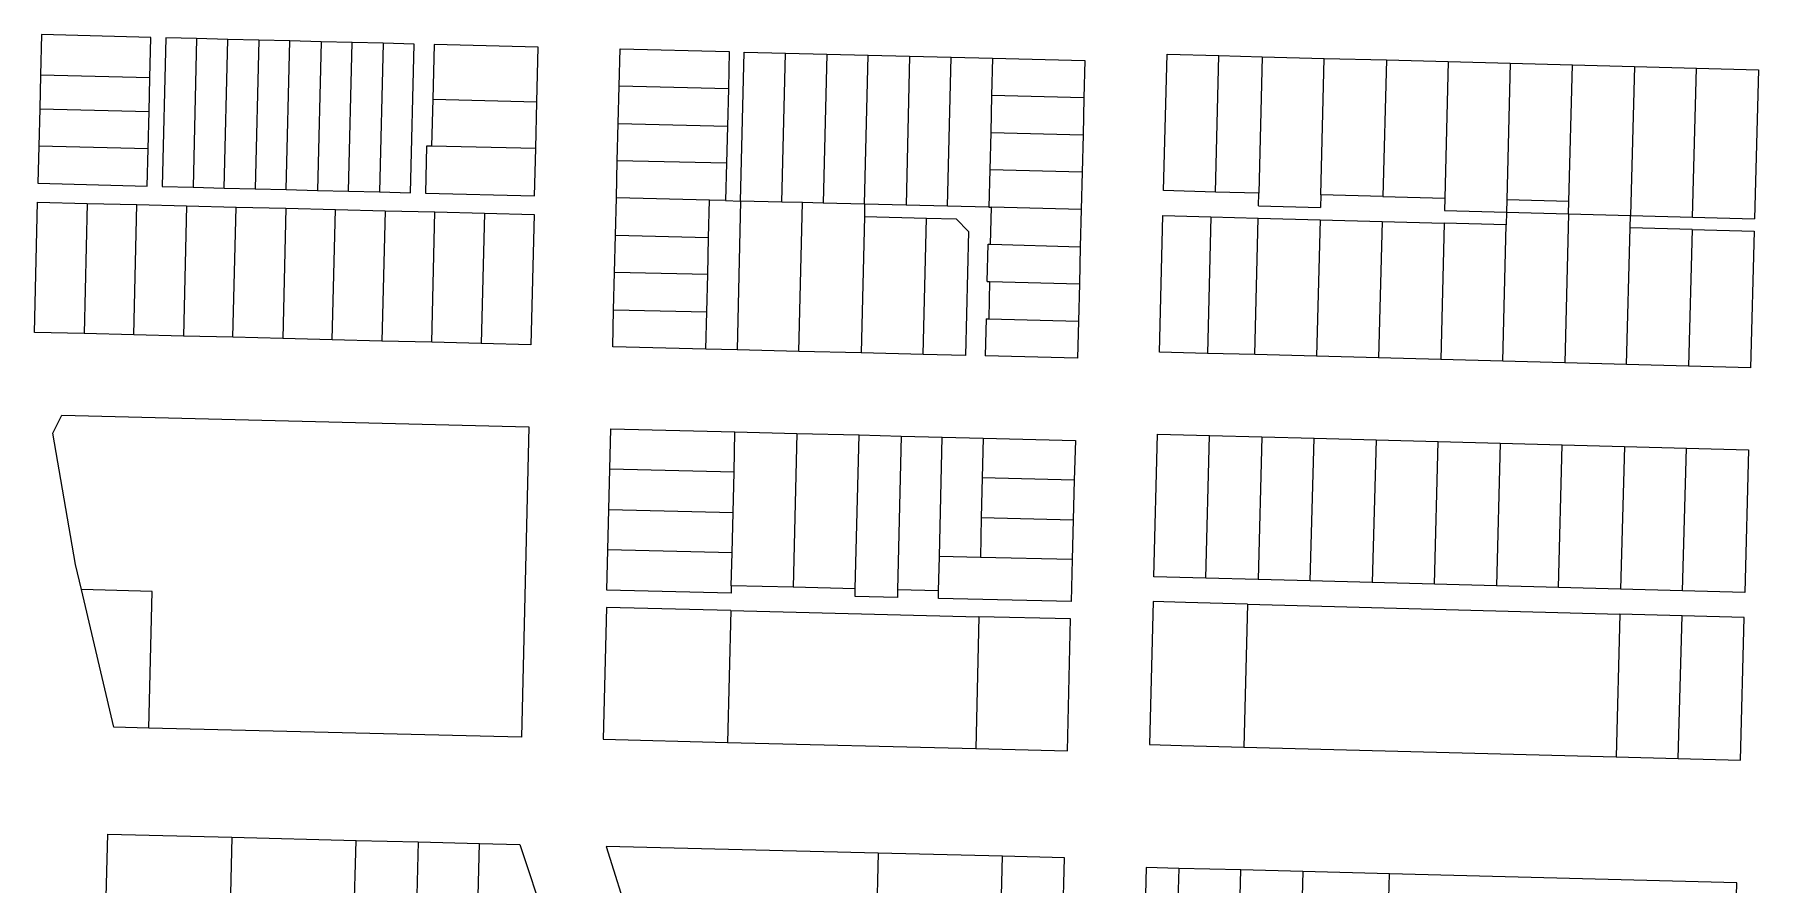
# Model space of a CAD drawing. Header units: inches. Extents: x 486468 to 494399, y 5455955 to 5460553.
# Drawn here: x 487756.2 to 488179.1, y 5456799.3 to 5457007.8 of the extents above; entities that cross this region are included whole.
import ezdxf

# ---------------------------------------------------------------- set-up
doc = ezdxf.new("R2010")
doc.units = ezdxf.units.IN
doc.header["$MEASUREMENT"] = 0
doc.layers.add('ParcelLines', color=10, linetype='Continuous')

msp = doc.modelspace()

# ---------------------------------------------------------------- linework, layer by layer
at = {"layer": 'ParcelLines', "color": 1}
for p, q in [((487757.931, 5457007.767), (487757.681, 5456997.817)), ((487784.731, 5457007.067), (487757.931, 5457007.767)), ((487784.481, 5456997.117), (487784.731, 5457007.067)), ((487788.381, 5457006.967), (487787.481, 5456970.468)), ((487795.931, 5457006.777), (487788.381, 5457006.967)), ((487795.931, 5457006.777), (487795.08, 5456970.288)), ((487803.581, 5457006.578), (487795.931, 5457006.777)), ((487802.68, 5456970.099), (487803.581, 5457006.578)), ((487811.18, 5457006.389), (487803.581, 5457006.578)), ((487811.18, 5457006.389), (487810.33, 5456969.909)), ((487818.83, 5457006.199), (487811.18, 5457006.389)), ((487817.93, 5456969.719), (487818.83, 5457006.199)), ((487826.48, 5457005.999), (487818.83, 5457006.199)), ((487826.48, 5457005.999), (487825.58, 5456969.529)), ((487834.08, 5457005.809), (487826.48, 5457005.999)), ((487833.18, 5456969.349), (487834.08, 5457005.809)), ((487841.73, 5457005.609), (487834.08, 5457005.809)), ((487841.73, 5457005.609), (487840.83, 5456969.159)), ((487849.33, 5457005.419), (487841.73, 5457005.609)), ((487848.43, 5456968.969), (487849.33, 5457005.419)), ((487854.203, 5457005.289), (487853.872, 5456991.889)), ((487879.78, 5457004.669), (487854.203, 5457005.289)), ((487879.45, 5456991.269), (487879.78, 5457004.669)), ((487899.6, 5456995.069), (487899.83, 5457004.219)), ((487899.83, 5457004.219), (487926.63, 5457003.57)), ((487926.63, 5457003.57), (487926.4, 5456994.42)), ((487929.38, 5456966.92), (487930.28, 5457003.47)), ((487930.28, 5457003.47), (487940.43, 5457003.22)), ((487939.53, 5456966.67), (487940.43, 5457003.22)), ((487940.43, 5457003.22), (487950.58, 5457002.97)), ((487950.58, 5457002.97), (487949.68, 5456966.42)), ((487950.58, 5457002.97), (487960.73, 5457002.72)), ((487959.829, 5456966.17), (487960.73, 5457002.72)), ((487960.73, 5457002.72), (487970.88, 5457002.47)), ((487970.88, 5457002.47), (487970.029, 5456965.92)), ((487970.88, 5457002.47), (487981.029, 5457002.22)), ((487980.179, 5456965.67), (487981.029, 5457002.22)), ((487981.029, 5457002.22), (487991.179, 5457001.97)), ((487991.179, 5457001.97), (487990.969, 5456992.82)), ((487991.179, 5457001.97), (488013.879, 5457001.42)), ((488033.18, 5456969.47), (488034.029, 5457002.921)), ((488034.029, 5457002.921), (488046.729, 5457002.591)), ((488045.88, 5456969.121), (488046.729, 5457002.591)), ((488046.729, 5457002.591), (488057.379, 5457002.311)), ((488057.379, 5457002.311), (488056.53, 5456968.821)), ((488057.379, 5457002.311), (488072.579, 5457001.911)), ((488071.78, 5456968.421), (488072.579, 5457001.911)), ((488072.579, 5457001.911), (488087.829, 5457001.511)), ((487757.681, 5456997.817), (487757.481, 5456989.567)), ((487784.481, 5456997.117), (487757.681, 5456997.817)), ((488013.879, 5457001.42), (488013.649, 5456992.27)), ((488087.829, 5457001.511), (488086.98, 5456968.021)), ((488087.829, 5457001.511), (488103.029, 5457001.111)), ((488103.029, 5457001.111), (488102.18, 5456967.621)), ((488103.029, 5457001.111), (488118.229, 5457000.711)), ((488118.229, 5457000.711), (488117.38, 5456967.221)), ((488118.229, 5457000.711), (488133.479, 5457000.321)), ((488132.58, 5456966.821), (488133.479, 5457000.321)), ((488133.479, 5457000.321), (488148.678, 5456999.921)), ((488148.678, 5456999.921), (488147.73, 5456963.372)), ((488148.678, 5456999.921), (488163.878, 5456999.523)), ((488162.929, 5456962.973), (488163.878, 5456999.523)), ((488163.878, 5456999.523), (488179.128, 5456999.123)), ((488179.128, 5456999.123), (488178.179, 5456962.573)), ((487784.281, 5456988.868), (487784.481, 5456997.117)), ((487899.38, 5456985.969), (487899.6, 5456995.069)), ((487926.4, 5456994.42), (487899.6, 5456995.069)), ((487926.4, 5456994.42), (487926.18, 5456985.27)), ((487757.481, 5456989.567), (487757.261, 5456980.417)), ((487757.481, 5456989.567), (487784.281, 5456988.868)), ((487853.872, 5456991.889), (487853.58, 5456980.389)), ((487853.872, 5456991.889), (487879.45, 5456991.269)), ((487879.17, 5456979.769), (487879.45, 5456991.269)), ((487990.969, 5456992.82), (487990.759, 5456983.72)), ((488013.649, 5456992.27), (487990.969, 5456992.82)), ((488013.649, 5456992.27), (488013.429, 5456983.12)), ((487784.061, 5456979.718), (487784.281, 5456988.868)), ((487899.16, 5456976.819), (487899.38, 5456985.969)), ((487899.38, 5456985.969), (487926.18, 5456985.27)), ((487926.18, 5456985.27), (487925.96, 5456976.17)), ((487990.759, 5456983.72), (487990.539, 5456974.57)), ((487990.759, 5456983.72), (488013.429, 5456983.12)), ((488013.429, 5456983.12), (488013.199, 5456974.02)), ((487757.261, 5456980.417), (487757.031, 5456971.268)), ((487784.061, 5456979.718), (487757.261, 5456980.417)), ((487783.831, 5456970.568), (487784.061, 5456979.718)), ((487852.38, 5456980.419), (487852.08, 5456968.869)), ((487853.58, 5456980.389), (487852.38, 5456980.419)), ((487879.17, 5456979.769), (487853.58, 5456980.389)), ((487878.88, 5456968.219), (487879.17, 5456979.769)), ((487898.93, 5456967.669), (487899.16, 5456976.819)), ((487925.96, 5456976.17), (487899.16, 5456976.819)), ((487925.96, 5456976.17), (487925.73, 5456967.02)), ((487990.539, 5456974.57), (487990.329, 5456965.42)), ((488013.199, 5456974.02), (487990.539, 5456974.57)), ((488013.199, 5456974.02), (488012.98, 5456964.87)), ((487757.031, 5456971.268), (487783.831, 5456970.568)), ((487787.481, 5456970.468), (487795.08, 5456970.288)), ((487795.08, 5456970.288), (487802.68, 5456970.099)), ((487802.68, 5456970.099), (487810.33, 5456969.909)), ((487810.33, 5456969.909), (487817.93, 5456969.719)), ((487817.93, 5456969.719), (487825.58, 5456969.529)), ((487825.58, 5456969.529), (487833.18, 5456969.349)), ((487833.18, 5456969.349), (487840.83, 5456969.159)), ((487840.83, 5456969.159), (487848.43, 5456968.969)), ((487852.08, 5456968.869), (487878.88, 5456968.219)), ((488045.88, 5456969.121), (488033.18, 5456969.47)), ((488056.53, 5456968.821), (488045.88, 5456969.121)), ((488056.48, 5456965.771), (488056.53, 5456968.821)), ((488071.78, 5456968.421), (488071.68, 5456965.371)), ((488086.98, 5456968.021), (488071.78, 5456968.421)), ((488086.98, 5456968.021), (488102.18, 5456967.621)), ((487756.181, 5456934.718), (487756.931, 5456966.668)), ((487756.931, 5456966.668), (487769.131, 5456966.358)), ((487769.131, 5456966.358), (487768.331, 5456934.418)), ((487769.131, 5456966.358), (487781.281, 5456966.058)), ((487780.53, 5456934.108), (487781.281, 5456966.058)), ((487781.281, 5456966.058), (487793.48, 5456965.758)), ((487793.48, 5456965.758), (487792.73, 5456933.798)), ((487793.48, 5456965.758), (487805.68, 5456965.449)), ((487804.88, 5456933.499), (487805.68, 5456965.449)), ((487805.68, 5456965.449), (487817.83, 5456965.149)), ((487817.83, 5456965.149), (487817.081, 5456933.189)), ((487817.83, 5456965.149), (487830.03, 5456964.839)), ((487829.231, 5456932.889), (487830.03, 5456964.839)), ((487830.03, 5456964.839), (487842.23, 5456964.539)), ((487842.23, 5456964.539), (487841.431, 5456932.589)), ((487842.23, 5456964.539), (487854.38, 5456964.239)), ((487853.631, 5456932.279), (487854.38, 5456964.239)), ((487854.38, 5456964.239), (487866.58, 5456963.929)), ((487866.58, 5456963.929), (487865.781, 5456931.979)), ((487866.58, 5456963.929), (487878.78, 5456963.619)), ((487898.71, 5456958.569), (487898.93, 5456967.669)), ((487921.78, 5456967.12), (487898.93, 5456967.669)), ((487921.55, 5456957.97), (487921.78, 5456967.12)), ((487925.73, 5456967.02), (487921.78, 5456967.12)), ((487925.73, 5456967.02), (487929.38, 5456966.92)), ((487929.38, 5456966.92), (487928.53, 5456930.41)), ((487939.53, 5456966.67), (487929.38, 5456966.92)), ((487944.63, 5456966.54), (487939.53, 5456966.67)), ((487943.73, 5456930.03), (487944.63, 5456966.54)), ((487949.68, 5456966.42), (487944.63, 5456966.54)), ((487959.829, 5456966.17), (487949.68, 5456966.42)), ((487959.829, 5456966.17), (487959.779, 5456963.12)), ((487970.029, 5456965.92), (487959.829, 5456966.17)), ((487980.179, 5456965.67), (487970.029, 5456965.92)), ((487990.329, 5456965.42), (487980.179, 5456965.67)), ((487990.329, 5456965.42), (487990.939, 5456965.405)), ((487990.715, 5456956.304), (487990.939, 5456965.405)), ((488012.98, 5456964.87), (487990.939, 5456965.405)), ((488012.98, 5456964.87), (488012.75, 5456955.72)), ((488056.48, 5456965.771), (488071.68, 5456965.371)), ((488102.18, 5456967.621), (488102.08, 5456964.571)), ((488102.08, 5456964.571), (488117.31, 5456964.171)), ((488117.31, 5456964.171), (488117.23, 5456961.121)), ((488117.38, 5456967.221), (488117.31, 5456964.171)), ((488117.31, 5456964.171), (488132.53, 5456963.771)), ((488132.58, 5456966.821), (488117.38, 5456967.221)), ((488132.53, 5456963.771), (488131.58, 5456927.232)), ((488132.53, 5456963.771), (488132.58, 5456966.821)), ((488132.53, 5456963.771), (488147.73, 5456963.372)), ((487878.78, 5456963.619), (487877.981, 5456931.669)), ((487959.779, 5456963.12), (487958.98, 5456929.66)), ((487959.779, 5456963.12), (487975.029, 5456962.75)), ((487974.23, 5456929.28), (487975.029, 5456962.75)), ((487975.029, 5456962.75), (487982.329, 5456962.57)), ((487982.329, 5456962.57), (487985.28, 5456959.47)), ((488032.18, 5456929.87), (488033.03, 5456963.37)), ((488033.03, 5456963.37), (488044.78, 5456963.071)), ((488044.78, 5456963.071), (488043.93, 5456929.561)), ((488044.78, 5456963.071), (488056.401, 5456962.746)), ((488055.53, 5456929.251), (488056.401, 5456962.746)), ((488056.401, 5456962.746), (488071.58, 5456962.321)), ((488071.58, 5456962.321), (488070.73, 5456928.841)), ((488071.58, 5456962.321), (488086.78, 5456961.921)), ((488086.78, 5456961.921), (488085.93, 5456928.441)), ((488086.78, 5456961.921), (488102.03, 5456961.521)), ((488102.03, 5456961.521), (488101.18, 5456928.031)), ((488117.23, 5456961.121), (488102.03, 5456961.521)), ((488116.38, 5456927.632), (488117.23, 5456961.121)), ((488146.78, 5456926.832), (488147.65, 5456960.325)), ((488147.65, 5456960.325), (488147.73, 5456963.372)), ((488162.85, 5456959.927), (488147.65, 5456960.325)), ((488147.73, 5456963.372), (488162.929, 5456962.973)), ((488162.85, 5456959.927), (488161.98, 5456926.423)), ((488162.85, 5456959.927), (488178.096, 5456959.527)), ((488162.929, 5456962.973), (488178.179, 5456962.573)), ((488178.096, 5456959.527), (488177.179, 5456926.023)), ((487898.48, 5456949.419), (487898.71, 5456958.569)), ((487898.71, 5456958.569), (487921.55, 5456957.97)), ((487921.331, 5456948.87), (487921.55, 5456957.97)), ((487985.28, 5456959.47), (487984.58, 5456929.02)), ((487989.88, 5456947.17), (487990.11, 5456956.32)), ((487990.11, 5456956.32), (487990.715, 5456956.304)), ((487990.715, 5456956.304), (488012.75, 5456955.72)), ((488012.75, 5456955.72), (488012.53, 5456946.62)), ((487898.251, 5456940.269), (487898.48, 5456949.419)), ((487921.331, 5456948.87), (487898.48, 5456949.419)), ((487921.11, 5456939.72), (487921.331, 5456948.87)), ((487989.88, 5456947.17), (487990.48, 5456947.17)), ((487990.48, 5456947.17), (487990.28, 5456938.02)), ((487990.48, 5456947.17), (488012.53, 5456946.62)), ((488012.53, 5456946.62), (488012.3, 5456937.47)), ((487898.03, 5456931.169), (487898.251, 5456940.269)), ((487898.251, 5456940.269), (487921.11, 5456939.72)), ((487920.88, 5456930.599), (487921.11, 5456939.72)), ((487768.331, 5456934.418), (487756.181, 5456934.718)), ((487780.53, 5456934.108), (487768.331, 5456934.418)), ((487792.73, 5456933.798), (487780.53, 5456934.108)), ((487989.63, 5456938.02), (487989.43, 5456928.92)), ((487989.63, 5456938.02), (487990.28, 5456938.02)), ((487990.28, 5456938.02), (488012.3, 5456937.47)), ((488012.3, 5456937.47), (488012.08, 5456928.37)), ((487804.88, 5456933.499), (487792.73, 5456933.798)), ((487817.081, 5456933.189), (487804.88, 5456933.499)), ((487829.231, 5456932.889), (487817.081, 5456933.189)), ((487841.431, 5456932.589), (487829.231, 5456932.889)), ((487853.631, 5456932.279), (487841.431, 5456932.589)), ((487865.781, 5456931.979), (487853.631, 5456932.279)), ((487877.981, 5456931.669), (487865.781, 5456931.979)), ((487920.88, 5456930.599), (487898.03, 5456931.169)), ((487928.53, 5456930.41), (487920.88, 5456930.599)), ((487943.73, 5456930.03), (487928.53, 5456930.41)), ((487958.98, 5456929.66), (487943.73, 5456930.03)), ((488043.93, 5456929.561), (488032.18, 5456929.87)), ((487974.23, 5456929.28), (487958.98, 5456929.66)), ((487984.58, 5456929.02), (487974.23, 5456929.28)), ((488012.08, 5456928.37), (487989.43, 5456928.92)), ((488055.53, 5456929.251), (488043.93, 5456929.561)), ((488070.73, 5456928.841), (488055.53, 5456929.251)), ((488085.93, 5456928.441), (488070.73, 5456928.841)), ((488101.18, 5456928.031), (488085.93, 5456928.441)), ((488116.38, 5456927.632), (488101.18, 5456928.031)), ((488131.58, 5456927.232), (488116.38, 5456927.632)), ((488146.78, 5456926.832), (488131.58, 5456927.232)), ((488161.98, 5456926.423), (488146.78, 5456926.832)), ((488177.179, 5456926.023), (488161.98, 5456926.423)), ((487760.681, 5456909.968), (487762.931, 5456914.418)), ((487762.931, 5456914.418), (487877.48, 5456911.57)), ((487766.281, 5456877.768), (487760.681, 5456909.968)), ((487877.48, 5456911.57), (487875.631, 5456835.42)), ((487897.34, 5456901.17), (487897.58, 5456911.07)), ((487897.58, 5456911.07), (487928.03, 5456910.311)), ((487927.79, 5456900.421), (487928.03, 5456910.311)), ((487928.03, 5456910.311), (487943.23, 5456909.931)), ((487943.23, 5456909.931), (487942.33, 5456872.191)), ((487943.23, 5456909.931), (487958.48, 5456909.551)), ((487957.53, 5456871.821), (487958.48, 5456909.551)), ((487958.48, 5456909.551), (487968.83, 5456909.291)), ((487968.83, 5456909.291), (487967.93, 5456871.571)), ((487968.83, 5456909.291), (487978.88, 5456909.041)), ((487978.18, 5456879.771), (487978.88, 5456909.041)), ((487978.88, 5456909.041), (487988.93, 5456908.79)), ((487988.93, 5456908.79), (487988.7, 5456899.071)), ((487988.93, 5456908.79), (488011.53, 5456908.22)), ((488030.78, 5456874.771), (488031.68, 5456909.77)), ((488031.68, 5456909.77), (488044.48, 5456909.431)), ((488043.58, 5456874.431), (488044.48, 5456909.431)), ((488044.48, 5456909.431), (488057.28, 5456909.091)), ((488057.28, 5456909.091), (488056.38, 5456874.092)), ((488057.28, 5456909.091), (488070.08, 5456908.751)), ((488069.13, 5456873.752), (488070.08, 5456908.751)), ((488070.08, 5456908.751), (488085.33, 5456908.341)), ((488011.53, 5456908.22), (488011.28, 5456898.471)), ((488085.33, 5456908.341), (488084.38, 5456873.342)), ((488085.33, 5456908.341), (488100.53, 5456907.941)), ((488099.63, 5456872.942), (488100.53, 5456907.941)), ((488100.53, 5456907.941), (488115.78, 5456907.532)), ((488115.78, 5456907.532), (488114.83, 5456872.532)), ((488115.78, 5456907.532), (488130.98, 5456907.132)), ((488130.08, 5456872.122), (488130.98, 5456907.132)), ((488130.98, 5456907.132), (488146.23, 5456906.722)), ((488146.23, 5456906.722), (488145.281, 5456871.722)), ((488146.23, 5456906.722), (488161.43, 5456906.322)), ((488160.511, 5456871.321), (488161.43, 5456906.322)), ((488161.43, 5456906.322), (488176.68, 5456905.923)), ((488176.68, 5456905.923), (488175.761, 5456870.92)), ((487897.1, 5456891.27), (487897.34, 5456901.17)), ((487927.79, 5456900.421), (487897.34, 5456901.17)), ((487927.55, 5456890.521), (487927.79, 5456900.421)), ((487988.7, 5456899.071), (487988.46, 5456889.321)), ((488011.28, 5456898.471), (487988.7, 5456899.071)), ((488011.28, 5456898.471), (488011.03, 5456888.721)), ((487896.87, 5456881.37), (487897.1, 5456891.27)), ((487897.1, 5456891.27), (487927.55, 5456890.521)), ((487927.32, 5456880.621), (487927.55, 5456890.521)), ((487988.46, 5456889.321), (487988.23, 5456879.521)), ((487988.46, 5456889.321), (488011.03, 5456888.721)), ((488011.03, 5456888.721), (488010.79, 5456878.971)), ((487896.63, 5456871.47), (487896.87, 5456881.37)), ((487927.32, 5456880.621), (487896.87, 5456881.37)), ((487927.13, 5456872.571), (487927.32, 5456880.621)), ((487977.98, 5456871.321), (487978.18, 5456879.771)), ((487988.23, 5456879.521), (487978.18, 5456879.771)), ((488010.79, 5456878.971), (487988.23, 5456879.521)), ((487767.731, 5456871.618), (487766.281, 5456877.768)), ((488010.79, 5456878.971), (488010.53, 5456868.671)), ((487785.081, 5456871.168), (487767.731, 5456871.618)), ((487775.681, 5456837.868), (487767.731, 5456871.618)), ((487784.231, 5456837.659), (487785.081, 5456871.168)), ((487927.08, 5456870.721), (487896.63, 5456871.47)), ((487927.13, 5456872.571), (487927.08, 5456870.721)), ((487942.33, 5456872.191), (487927.13, 5456872.571)), ((487957.53, 5456871.821), (487942.33, 5456872.191)), ((487957.53, 5456869.971), (487957.53, 5456871.821)), ((487967.93, 5456871.571), (487967.88, 5456869.721)), ((487977.98, 5456871.321), (487967.93, 5456871.571)), ((487977.93, 5456869.471), (487977.98, 5456871.321)), ((488043.58, 5456874.431), (488030.78, 5456874.771)), ((488056.38, 5456874.092), (488043.58, 5456874.431)), ((488069.13, 5456873.752), (488056.38, 5456874.092)), ((488084.38, 5456873.342), (488069.13, 5456873.752)), ((488099.63, 5456872.942), (488084.38, 5456873.342)), ((488114.83, 5456872.532), (488099.63, 5456872.942)), ((488130.08, 5456872.122), (488114.83, 5456872.532)), ((488145.281, 5456871.722), (488130.08, 5456872.122)), ((488160.511, 5456871.321), (488145.281, 5456871.722)), ((488175.761, 5456870.92), (488160.511, 5456871.321)), ((487896.53, 5456867.22), (487895.731, 5456834.92)), ((487926.98, 5456866.47), (487896.53, 5456867.22)), ((487926.98, 5456866.47), (487926.181, 5456834.16)), ((487926.98, 5456866.47), (487987.88, 5456864.971)), ((487967.88, 5456869.721), (487957.53, 5456869.971)), ((488010.53, 5456868.671), (487977.93, 5456869.471)), ((488030.63, 5456868.671), (488029.731, 5456833.621)), ((488053.78, 5456868.052), (488052.831, 5456833.022)), ((488053.78, 5456868.052), (488145.131, 5456865.632)), ((487987.88, 5456864.971), (487987.131, 5456832.631)), ((488010.38, 5456864.421), (487987.88, 5456864.971)), ((488009.581, 5456832.071), (488010.38, 5456864.421)), ((488145.131, 5456865.632), (488144.181, 5456830.622)), ((488160.381, 5456865.222), (488145.131, 5456865.632)), ((488159.431, 5456830.222), (488160.381, 5456865.222)), ((488175.581, 5456864.823), (488160.381, 5456865.222)), ((488174.681, 5456829.823), (488175.581, 5456864.823)), ((487784.231, 5456837.659), (487775.681, 5456837.868)), ((487875.631, 5456835.42), (487784.231, 5456837.659)), ((487895.731, 5456834.92), (487926.181, 5456834.16)), ((487926.181, 5456834.16), (487987.131, 5456832.631)), ((487987.131, 5456832.631), (488009.581, 5456832.071)), ((488052.831, 5456833.022), (488144.181, 5456830.622)), ((488144.181, 5456830.622), (488159.431, 5456830.222)), ((488159.431, 5456830.222), (488174.681, 5456829.823)), ((487773.382, 5456781.169), (487774.182, 5456811.619)), ((487774.182, 5456811.619), (487804.632, 5456810.869)), ((487804.632, 5456810.869), (487803.832, 5456780.379)), ((487804.632, 5456810.869), (487835.081, 5456810.11)), ((487834.281, 5456779.6), (487835.081, 5456810.11)), ((487835.081, 5456810.11), (487850.281, 5456809.74)), ((487850.281, 5456809.74), (487849.531, 5456779.2)), ((487850.281, 5456809.74), (487865.381, 5456809.361)), ((487864.531, 5456778.811), (487865.381, 5456809.361)), ((487865.381, 5456809.361), (487875.231, 5456809.121)), ((487875.231, 5456809.121), (487885.581, 5456778.271)), ((487963.181, 5456806.991), (487896.431, 5456808.621)), ((487896.431, 5456808.621), (487906.131, 5456777.771)), ((487963.181, 5456806.991), (487962.381, 5456776.341)), ((487993.631, 5456806.241), (487963.181, 5456806.991)), ((487992.831, 5456775.571), (487993.631, 5456806.241)), ((488008.881, 5456805.871), (487993.631, 5456806.241)), ((488007.981, 5456772.121), (488008.881, 5456805.871)), ((488028.931, 5456803.471), (488027.932, 5456765.421)), ((488036.881, 5456803.261), (488028.931, 5456803.471)), ((488036.881, 5456803.261), (488035.832, 5456765.211)), ((488052.132, 5456802.861), (488036.881, 5456803.261)), ((488051.082, 5456764.811), (488052.132, 5456802.861)), ((488067.332, 5456802.462), (488052.132, 5456802.861)), ((488067.332, 5456802.462), (488066.282, 5456764.412)), ((488088.632, 5456801.902), (488067.332, 5456802.462)), ((488087.582, 5456763.842), (488088.632, 5456801.902)), ((488173.831, 5456799.674), (488088.632, 5456801.902)), ((488172.831, 5456761.573), (488173.831, 5456799.674))]:
    msp.add_line(p, q, dxfattribs=at)
for points in [[(488053.78, 5456868.052), (488038.53, 5456868.461), (488030.63, 5456868.671)], [(488029.731, 5456833.621), (488037.581, 5456833.421), (488052.831, 5456833.022)]]:
    msp.add_lwpolyline(points, dxfattribs=at)

doc.saveas('drawing.dxf')
